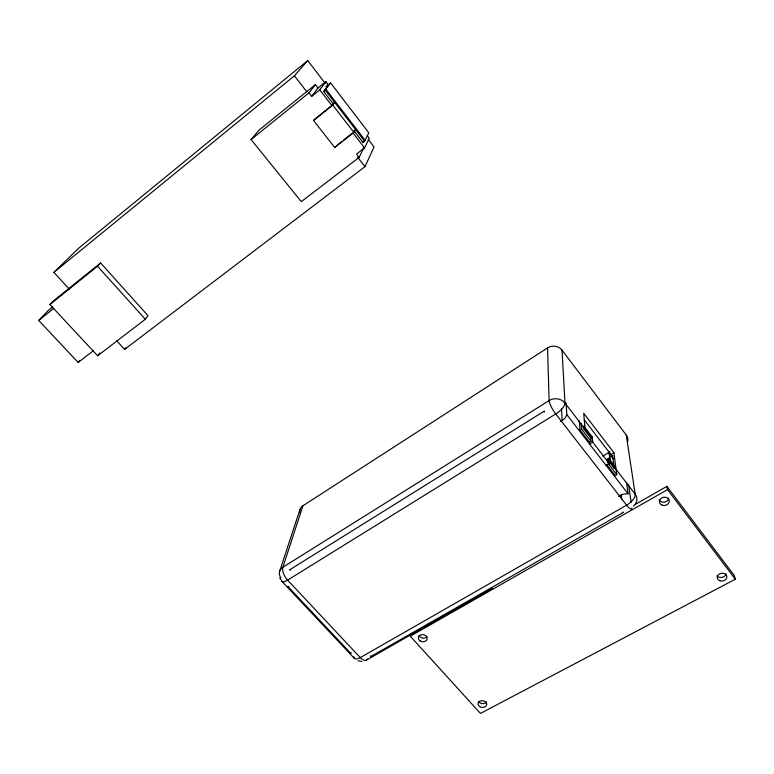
<?xml version="1.0" encoding="UTF-8"?>
<svg xmlns="http://www.w3.org/2000/svg" width="774" height="774" viewBox="0 0 774 774"><rect width="100%" height="100%" fill="white"/><g stroke="black" fill="none" stroke-linecap="round" stroke-linejoin="round"><path stroke-width="1.16" d="M635.406 504.348L666.888 486.362L734.362 575.653L735.3 579.223L480.461 713.425L410.278 636.209L410.539 634.399M627.685 441.722A10.12 8.804 -7.2 0 0 626.301 435.114L562.021 350.129A10.381 9.443 -5.4 0 0 547.566 347.903L302.953 505.741L282.858 567.255A10.236 8.33 16.1 0 0 280.71 577.714M279.733 571.038L300.041 509.331M116.497 340.55L124.624 349.403L364.97 166.671L374.074 146.944L368.25 139.349M315.405 84.598L309.019 92.851L311.709 96.315L318.017 87.984L315.405 84.598L258.942 130.187L251.076 139.552L301.289 201.666L359.117 157.393L356.533 154.065L364.554 147.911L369.266 138.256L367.389 135.808M359.117 157.393L363.964 147.515M313.509 120.396L332.781 105.1L334.62 102.323L331.785 105.448L313.509 120.396L334.678 147.476L353.931 132.518L355.556 129.529L353.96 130.767L362.996 142.503L364.602 141.265L368.811 132.809L330.624 82.973L325.931 86.736M362.996 142.503L363.509 141.478M334.678 147.476L341.76 141.4M333.014 103.6L323.726 91.555L330.624 82.973M323.726 91.555L328.447 85.072L325.844 81.676L318.017 87.984M311.709 96.315L319.749 89.852L325.844 81.676M124.624 349.403L126.075 347.468M145.309 319.256L147.998 315.686L100.62 262.937L53.271 301.067L49.923 304.53L97.621 355.798L145.309 319.256L97.543 266.208L100.62 262.937M97.621 355.798L99.846 352.983M52.69 306.968L48.036 310.703L38.7 320.455L78.164 362.435L79.577 360.703M69.35 289.195L53.899 272.371L294.391 75.784L307.742 60.575L325.235 83.36M53.899 272.371L78.348 248.483L307.742 60.575M251.076 139.552L309.019 92.851M49.923 304.53L97.543 266.208M326.589 86.562L328.447 85.072M324.374 90.674L325.97 89.387L365.105 140.249M38.7 320.455L53.793 308.352M343.608 139.959L351.938 133.486M78.164 362.435L93.277 350.796M584.796 425.748L583.228 426.697L583.373 428.399L590.668 437.861L590.988 441.335L589.42 442.283L589.575 444.034L592.729 442.138L592.226 436.923L584.941 427.451L583.722 413.287L613.937 452.713L615.823 467.564L614.266 468.483L607.145 459.243L608.703 458.314L615.823 467.564M589.42 442.283L579.978 430.063L581.555 429.106L581.1 423.417M583.373 428.399L584.941 427.451M590.668 437.861L592.226 436.923M602.723 456.147L609.98 451.822M613.095 458.827L611.102 456.234L610.889 454.522L613.937 452.713M611.102 456.234L612.631 455.335L613.898 465.561M606.187 465.522L609.332 463.665L608.703 458.314M615.601 465.784L614.043 466.693L614.266 468.483M615.988 468.715L616.752 474.714L615.185 475.633L606.69 464.642M366.45 660.096L492.225 588.356M410.278 636.209L667.536 489.632L666.888 486.362M361.913 661.412L358.101 660.812M282.007 581.467L354.444 658.471M294.391 75.784L306.891 91.874M357.617 157.199L364.97 166.671M332.781 105.1L353.931 132.518M592.729 442.138L609.332 463.665M319.749 89.852L331.785 105.448M352.867 132.77L364.554 147.911M581.555 429.106L590.988 441.335M608.258 463.713L616.752 474.714M566.123 403.022L566.791 414.554L628.111 493.88A11.136 9.404 -5.5 0 0 618.716 496.608M325.332 90.268L364.602 141.265M592.4 438.645L564.972 403.041L562.021 350.129M608.915 460.085L635.173 494.18A11.068 9.375 -5.6 0 1 633.413 506.148M584.264 419.847L610.889 454.522M667.536 489.632L735.3 579.223M279.782 577.888L280.565 579.513M626.301 435.114L635.173 494.18A10.981 5.07 -36.6 0 1 626.611 505.151L360.297 657.61A10.004 4.17 -44 0 1 353.805 656.845M628.585 484.495L631.139 502.452M626.485 482.27L628.111 493.88M621.125 494.712L621.735 499.424M608.993 451.174L610.125 460.694M609.061 451.764L610.193 461.294M607.145 459.243L607.551 462.794M579.271 420.959L579.978 430.063M561.547 408.943L562.118 420.553M547.566 347.903L549.105 400.593A11.3 2.699 57.9 0 0 555.751 413.955L626.611 505.151A10.991 2.506 59.1 0 0 631.874 507.996M725.925 573.921A4.838 3.889 -8.2 0 1 722.094 577.365A4.838 3.889 -8.2 0 1 717.024 575.779M668.659 497.943A4.944 4.16 -7.9 0 1 664.595 502.113A4.944 4.16 -7.9 0 1 659.138 499.762M486.44 701.931A4.334 3.367 5.2 0 1 482.531 703.643A4.334 3.367 5.2 0 1 478.671 701.592M427.016 636.596A4.45 3.57 8.2 0 1 422.856 638.105A4.45 3.57 8.2 0 1 419.102 635.657M566.791 414.554A11.446 10.168 -3.3 0 1 560.299 421.472M544.257 412.058A11.446 10.168 -3.3 0 1 544.345 411.081L289.582 569.867A10.294 8.359 16 0 1 290.54 570.109M288.973 586.644A10.294 8.359 16 0 1 287.996 586.576L350.97 653.546A9.946 7.856 11.2 0 1 351.164 652.811M370.591 655.897A9.946 7.856 11.2 0 1 370.582 656.662L623.418 512.388A11.136 9.404 -5.5 0 1 622.402 512.136M299.732 512.572A9.414 7.904 16.6 0 1 302.953 505.741M281.572 580.036A10.323 3.454 -43.1 0 0 287.609 580.113L555.751 413.955A11.378 4.238 -37.4 0 0 564.972 403.041A11.378 10.13 -3.4 0 0 549.105 400.593L282.858 567.255A10.226 4.954 58.5 0 0 287.609 580.113L360.297 657.61A9.975 4.625 61.2 0 0 367.369 659.003M719.859 580.742A4.857 3.899 -8.1 0 0 726.873 576.678A4.857 3.899 -8.1 0 0 719.385 573.989A4.857 3.899 -8.1 0 0 719.859 580.742M662.225 505.209A4.973 4.17 -7.8 0 0 669.297 500.826A4.973 4.17 -7.8 0 0 661.547 498.011A4.973 4.17 -7.8 0 0 662.225 505.209M479.619 706.604A4.354 3.377 5.3 0 0 486.653 704.775A4.354 3.377 5.3 0 0 480.809 700.867A4.354 3.377 5.3 0 0 479.619 706.604M420.03 640.882A4.47 3.58 8.2 0 0 427.161 638.889A4.47 3.58 8.2 0 0 421.066 634.777A4.47 3.58 8.2 0 0 420.03 640.882"/></g></svg>
